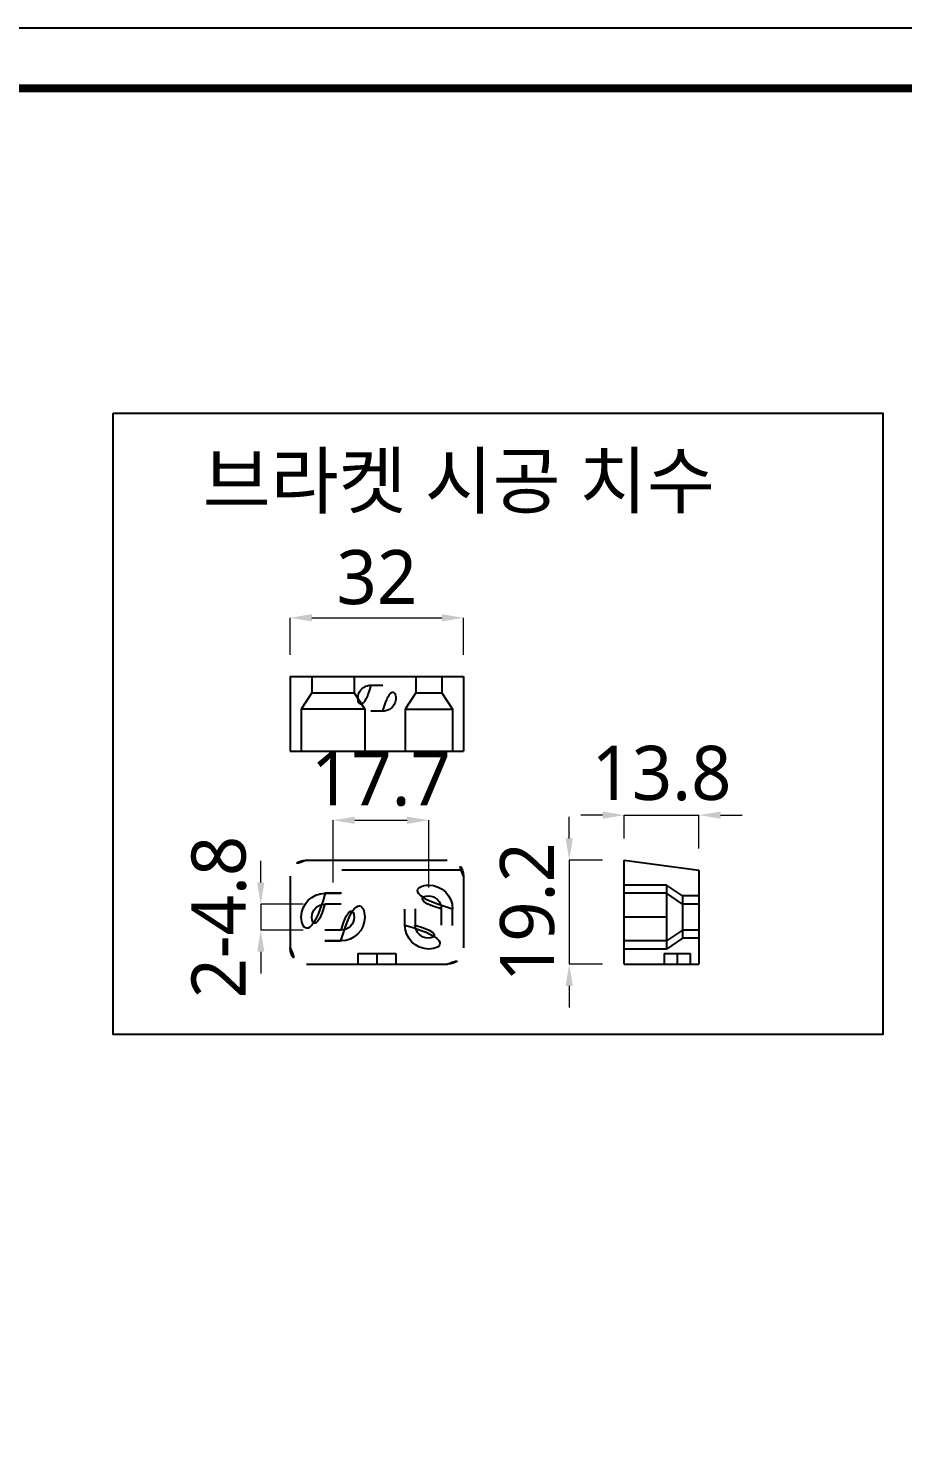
# Model space of a CAD drawing. Extents: x 16296675745 to 16296677481, y -37409619395 to -37409618123.
# Drawn here: x 16296676805.8 to 16296676967.3, y -37409618971.7 to -37409618710.2 of the extents above; entities that cross this region are included whole.
import ezdxf

# ---------------------------------------------------------------- set-up
doc = ezdxf.new("R2010")
doc.units = 0
doc.header["$LTSCALE"] = 10
doc.header["$MEASUREMENT"] = 0
doc.header["$PDMODE"] = 3
doc.header["$PDSIZE"] = -10
doc.linetypes.add('HIDDEN2', pattern=[4.7625, 3.175, -1.5875])
doc.linetypes.add('HIDDENX2', pattern=[0.75, 0.5, -0.25])
doc.layers.get('0').update_dxf_attribs({"linetype": 'CONTINUOUS'})
doc.layers.get('DEFPOINTS').update_dxf_attribs({"linetype": 'CONTINUOUS'})
doc.layers.add('1', color=7, linetype='CONTINUOUS')
doc.layers.add('BODY', color=7, linetype='CONTINUOUS')
doc.styles.add('Daelim Dimension', font='')
doc.styles.get('Daelim Dimension').set_extended_font_data('NanumGothic')
doc.dimstyles.new('DEFAULT', dxfattribs={"dimscale": 2, "dimtxt": 2, "dimasz": 2, "dimexe": 0, "dimexo": 2, "dimgap": 1, "dimtad": 1, "dimdec": 1, "dimzin": 9, "dimdsep": 46, "dimtxsty": 'Daelim Dimension', "dimcen": 0.5, "dimclrd": 252, "dimclre": 252, "dimclrt": 3, "dimadec": 1, "dimazin": 0, "dimtfac": 1, "dimtdec": 1, "dimtix": 1, "dimtmove": 0, "dimatfit": 3, "dimfxl": 1, "dimtolj": 1, "dimtzin": 1, "dimlwd": 9, "dimlwe": 9, "dimarcsym": 0})

# ---------------------------------------------------------------- blocks, each defined once
blk = doc.blocks.new('*D47')
at = {"color": 5, "lineweight": 9, "ltscale": 0.5, "transparency": 16777216}
for p, q in [((16296676854.160681, -37409618825.875793), (16296676854.160681, -37409618819.034248)), ((16296676858.160681, -37409618819.034248), (16296676882.160681, -37409618819.034248)), ((16296676886.160681, -37409618825.875793), (16296676886.160681, -37409618819.034248))]:
    blk.add_line(p, q, dxfattribs=at)
at = {"color": 5, "ltscale": 0.5, "transparency": 16777216}
for points in [[(16296676858.160681, -37409618818.367577), (16296676858.160681, -37409618819.700912), (16296676854.160681, -37409618819.034248)], [(16296676882.160681, -37409618818.367577), (16296676882.160681, -37409618819.700912), (16296676886.160681, -37409618819.034248)]]:
    blk.add_solid(points, dxfattribs=at)
at = {"layer": 'DEFPOINTS', "color": 0, "ltscale": 0.5, "transparency": 16777216}
for p in [(16296676886.160681, -37409618819.034248), (16296676854.160681, -37409618829.875793), (16296676886.160681, -37409618829.875793)]:
    blk.add_point(p, dxfattribs=at)
at = {"color": 7, "ltscale": 0.5, "transparency": 16777216, "insert": (16296676870.160681, -37409618811.583603), "char_height": 10, "attachment_point": 5, "style": 'Daelim Dimension'}
blk.add_mtext('\\A1;32', dxfattribs=at)
blk = doc.blocks.new('*D48')
at = {"color": 5, "lineweight": 9, "ltscale": 0.5, "transparency": 16777216}
for p, q in [((16296676862.06, -37409618867.9), (16296676862.06, -37409618856.42)), ((16296676866.06, -37409618856.42), (16296676875.75, -37409618856.42)), ((16296676879.75, -37409618868.81), (16296676879.75, -37409618856.42))]:
    blk.add_line(p, q, dxfattribs=at)
at = {"color": 5, "ltscale": 0.5, "transparency": 16777216}
for points in [[(16296676866.06, -37409618855.75), (16296676866.06, -37409618857.09), (16296676862.06, -37409618856.42)], [(16296676875.75, -37409618855.75), (16296676875.75, -37409618857.09), (16296676879.75, -37409618856.42)]]:
    blk.add_solid(points, dxfattribs=at)
at = {"layer": 'DEFPOINTS', "color": 0, "ltscale": 0.5, "transparency": 16777216}
for p in [(16296676879.75, -37409618856.42), (16296676862.06, -37409618871.9), (16296676879.75, -37409618872.81)]:
    blk.add_point(p, dxfattribs=at)
at = {"color": 7, "ltscale": 0.5, "transparency": 16777216, "insert": (16296676870.91, -37409618848.78), "char_height": 10, "attachment_point": 5, "style": 'Daelim Dimension'}
blk.add_mtext('\\A1;17.7', dxfattribs=at)
blk = doc.blocks.new('*D49')
at = {"color": 5, "lineweight": 9, "ltscale": 0.5, "transparency": 16777216}
for p, q in [((16296676911.84766, -37409618855.467911), (16296676907.84766, -37409618855.467911)), ((16296676915.84766, -37409618859.772552), (16296676915.84766, -37409618855.467911)), ((16296676915.84766, -37409618855.467911), (16296676929.647659, -37409618855.467911)), ((16296676929.647659, -37409618861.612549), (16296676929.647659, -37409618855.467911)), ((16296676933.647659, -37409618855.467911), (16296676937.647659, -37409618855.467911))]:
    blk.add_line(p, q, dxfattribs=at)
at = {"color": 5, "ltscale": 0.5, "transparency": 16777216}
for points in [[(16296676911.84766, -37409618854.801247), (16296676911.84766, -37409618856.134567), (16296676915.84766, -37409618855.467911)], [(16296676933.647659, -37409618854.801247), (16296676933.647659, -37409618856.134567), (16296676929.647659, -37409618855.467911)]]:
    blk.add_solid(points, dxfattribs=at)
at = {"layer": 'DEFPOINTS', "color": 0, "ltscale": 0.5, "transparency": 16777216}
for p in [(16296676929.647659, -37409618855.467911), (16296676915.84766, -37409618863.772552), (16296676929.647659, -37409618865.612549)]:
    blk.add_point(p, dxfattribs=at)
at = {"color": 7, "ltscale": 0.5, "transparency": 16777216, "insert": (16296676922.74766, -37409618847.766907), "char_height": 10, "attachment_point": 5, "style": 'Daelim Dimension'}
blk.add_mtext('\\A1;13.8', dxfattribs=at)
blk = doc.blocks.new('*D50')
at = {"color": 5, "lineweight": 9, "ltscale": 0.5, "transparency": 16777216}
for p, q in [((16296676905.692011, -37409618859.772552), (16296676905.692011, -37409618855.772552)), ((16296676911.84766, -37409618863.772552), (16296676905.692011, -37409618863.772552)), ((16296676905.692011, -37409618863.772552), (16296676905.692011, -37409618883.00367)), ((16296676911.84766, -37409618883.00367), (16296676905.692011, -37409618883.00367)), ((16296676905.692011, -37409618887.00367), (16296676905.692011, -37409618891.00367))]:
    blk.add_line(p, q, dxfattribs=at)
at = {"color": 5, "ltscale": 0.5, "transparency": 16777216}
for points in [[(16296676905.025351, -37409618859.772552), (16296676906.358681, -37409618859.772552), (16296676905.692011, -37409618863.772552)], [(16296676905.025351, -37409618887.00367), (16296676906.358681, -37409618887.00367), (16296676905.692011, -37409618883.00367)]]:
    blk.add_solid(points, dxfattribs=at)
at = {"layer": 'DEFPOINTS', "color": 0, "ltscale": 0.5, "transparency": 16777216}
for p in [(16296676915.84766, -37409618863.772552), (16296676905.692011, -37409618883.00367), (16296676915.84766, -37409618883.00367)]:
    blk.add_point(p, dxfattribs=at)
at = {"color": 7, "ltscale": 0.5, "transparency": 16777216, "insert": (16296676897.99102, -37409618873.388107), "char_height": 10, "attachment_point": 5, "rotation": 90, "style": 'Daelim Dimension'}
blk.add_mtext('\\A1;19.2', dxfattribs=at)
blk = doc.blocks.new('*D53')
at = {"color": 5, "lineweight": 9, "ltscale": 0.5, "transparency": 16777216}
for p, q in [((16296676848.70688, -37409618867.9037), (16296676848.70688, -37409618863.9037)), ((16296676856.55847, -37409618871.9037), (16296676848.70688, -37409618871.9037)), ((16296676848.70688, -37409618871.9037), (16296676848.70688, -37409618876.7037)), ((16296676856.55526, -37409618876.7037), (16296676848.70688, -37409618876.7037)), ((16296676848.70688, -37409618880.7037), (16296676848.70688, -37409618884.7037))]:
    blk.add_line(p, q, dxfattribs=at)
at = {"color": 5, "ltscale": 0.5, "transparency": 16777216}
for points in [[(16296676848.04022, -37409618867.9037), (16296676849.37355, -37409618867.9037), (16296676848.70688, -37409618871.9037)], [(16296676848.04022, -37409618880.7037), (16296676849.37355, -37409618880.7037), (16296676848.70688, -37409618876.7037)]]:
    blk.add_solid(points, dxfattribs=at)
at = {"layer": 'DEFPOINTS', "color": 0, "ltscale": 0.5, "transparency": 16777216}
for p in [(16296676860.55847, -37409618871.9037), (16296676848.70688, -37409618876.7037), (16296676860.55526, -37409618876.7037)]:
    blk.add_point(p, dxfattribs=at)
at = {"color": 7, "ltscale": 0.5, "transparency": 16777216, "insert": (16296676841.00589, -37409618874.3037), "char_height": 10, "attachment_point": 5, "rotation": 90, "style": 'Daelim Dimension'}
blk.add_mtext('\\A1;2-4.8', dxfattribs=at)

msp = doc.modelspace()

# ---------------------------------------------------------------- linework, layer by layer
at = {"ltscale": 0.5}
msp.add_lwpolyline([(16296676477.834841, -37409619187.177101), (16296677128.834841, -37409619187.177101), (16296677128.834841, -37409618710.177101), (16296676477.834841, -37409618710.177101)], close=True, dxfattribs=at)
at = {"color": 5, "linetype": 'ByBlock', "lineweight": 200, "const_width": 1.5}
msp.add_lwpolyline([(16296676488.30303, -37409619166.75238), (16296677118.30303, -37409619166.75238), (16296677118.30303, -37409618721.25238), (16296676488.30303, -37409618721.25238)], close=True, dxfattribs=at)
at = {"layer": '1'}
msp.add_lwpolyline([(16296676821.43095, -37409618781.248444), (16296676963.631599, -37409618781.248444), (16296676963.631599, -37409618896.003616), (16296676821.43095, -37409618896.003616)], close=True, dxfattribs=at)
at = {"layer": 'BODY', "lineweight": -3, "ltscale": 0.7}
for p, q in [((16296676854.160681, -37409618829.875793), (16296676854.160681, -37409618843.675797)), ((16296676886.160681, -37409618829.875793), (16296676886.160681, -37409618843.675797))]:
    msp.add_line(p, q, dxfattribs=at)
at = {"layer": 'BODY'}
for p, q in [((16296676854.160681, -37409618829.875793), (16296676886.160681, -37409618829.875793)), ((16296676854.160681, -37409618843.675797), (16296676886.160681, -37409618843.675797)), ((16296676857.160681, -37409618863.772552), (16296676883.160681, -37409618863.772552)), ((16296676929.647659, -37409618865.612549), (16296676929.647659, -37409618883.00367)), ((16296676857.160681, -37409618883.00367), (16296676883.160681, -37409618883.00367)), ((16296676915.84766, -37409618883.00367), (16296676929.647659, -37409618883.00367))]:
    msp.add_line(p, q, dxfattribs=at)
at = {"layer": 'BODY', "linetype": 'HIDDENX2', "lineweight": -3, "ltscale": 0.7}
for p, q in [((16296676858.160681, -37409618829.875801), (16296676858.160681, -37409618832.875801)), ((16296676865.96068, -37409618829.875801), (16296676865.96068, -37409618832.875801)), ((16296676877.36068, -37409618829.875801), (16296676877.36068, -37409618832.875793)), ((16296676882.160681, -37409618829.875801), (16296676882.160681, -37409618832.875793)), ((16296676856.160681, -37409618835.875801), (16296676856.160681, -37409618843.675797)), ((16296676867.96068, -37409618835.875801), (16296676867.96068, -37409618843.675797)), ((16296676875.36068, -37409618835.875793), (16296676875.36068, -37409618843.675797)), ((16296676884.160681, -37409618835.875793), (16296676884.160681, -37409618843.675797))]:
    msp.add_line(p, q, dxfattribs=at)
at = {"layer": 'BODY', "linetype": 'HIDDENX2', "ltscale": 0.7}
for p, q in [((16296676869.06068, -37409618831.4758), (16296676871.260679, -37409618831.4758)), ((16296676858.160681, -37409618832.875801), (16296676865.96068, -37409618832.875801)), ((16296676877.36068, -37409618832.875793), (16296676882.160681, -37409618832.875793)), ((16296676867.96068, -37409618835.875801), (16296676856.160681, -37409618835.875801)), ((16296676871.260679, -37409618836.275787), (16296676869.06068, -37409618836.275787)), ((16296676875.36068, -37409618835.875793), (16296676884.160681, -37409618835.875793)), ((16296676923.64764, -37409618868.403702), (16296676915.84766, -37409618868.403702)), ((16296676923.64764, -37409618868.403702), (16296676923.64764, -37409618880.203697)), ((16296676923.647659, -37409618869.903702), (16296676915.84766, -37409618869.903702)), ((16296676929.64765, -37409618870.403702), (16296676926.64764, -37409618870.403702)), ((16296676926.64764, -37409618870.403702), (16296676926.64764, -37409618878.203697)), ((16296676929.647659, -37409618871.903702), (16296676926.647659, -37409618871.903702)), ((16296676923.647659, -37409618874.303703), (16296676915.84766, -37409618874.303703)), ((16296676923.647659, -37409618878.703697), (16296676915.84766, -37409618878.703697)), ((16296676929.64765, -37409618878.203697), (16296676926.64764, -37409618878.203697)), ((16296676929.647659, -37409618876.703697), (16296676926.647659, -37409618876.703697)), ((16296676866.660681, -37409618881.00367), (16296676866.660681, -37409618883.00367)), ((16296676870.160681, -37409618881.00367), (16296676870.160681, -37409618883.00367)), ((16296676873.660681, -37409618881.00367), (16296676873.660681, -37409618883.00367)), ((16296676923.64764, -37409618880.203697), (16296676915.84766, -37409618880.203697)), ((16296676923.24766, -37409618881.00367), (16296676928.047661, -37409618881.00367))]:
    msp.add_line(p, q, dxfattribs=at)
at = {"layer": 'BODY', "linetype": 'HIDDENX2'}
for p, q in [((16296676858.160681, -37409618832.875801), (16296676856.160681, -37409618835.875801)), ((16296676865.96068, -37409618832.875801), (16296676867.96068, -37409618835.875801)), ((16296676877.36068, -37409618832.875793), (16296676875.36068, -37409618835.875793)), ((16296676882.160681, -37409618832.875793), (16296676884.160681, -37409618835.875793)), ((16296676926.64764, -37409618870.403702), (16296676923.64764, -37409618868.403702)), ((16296676926.647659, -37409618871.903702), (16296676923.647659, -37409618869.903702)), ((16296676926.64764, -37409618878.203697), (16296676923.64764, -37409618880.203697)), ((16296676926.647659, -37409618876.703697), (16296676923.647659, -37409618878.703697)), ((16296676866.660681, -37409618881.00367), (16296676873.660681, -37409618881.00367)), ((16296676923.24766, -37409618881.00367), (16296676923.24766, -37409618883.00367)), ((16296676925.647659, -37409618881.00367), (16296676925.647659, -37409618883.00367)), ((16296676928.047661, -37409618881.00367), (16296676928.047661, -37409618883.00367))]:
    msp.add_line(p, q, dxfattribs=at)
at = {"layer": 'BODY', "linetype": 'HIDDEN2', "ltscale": 0.7}
msp.add_line((16296676885.92733, -37409618865.612549), (16296676854.39402, -37409618865.612549), dxfattribs=at)
at = {"layer": 'BODY', "ltscale": 0.7}
for p, q in [((16296676915.84766, -37409618863.772552), (16296676929.647659, -37409618865.612549)), ((16296676915.84766, -37409618883.00367), (16296676915.84766, -37409618863.772552)), ((16296676854.160681, -37409618866.772552), (16296676854.160681, -37409618880.00367)), ((16296676886.160681, -37409618866.772552), (16296676886.160681, -37409618880.00367)), ((16296676860.52372, -37409618869.903702), (16296676863.52372, -37409618869.903702)), ((16296676863.59763, -37409618869.903702), (16296676860.59763, -37409618869.903702)), ((16296676863.56068, -37409618871.903702), (16296676860.56068, -37409618871.903702)), ((16296676875.34709, -37409618875.83017), (16296676875.34709, -37409618872.83017)), ((16296676877.260679, -37409618872.775993), (16296676877.260679, -37409618875.775993)), ((16296676882.06068, -37409618872.775993), (16296676882.06068, -37409618875.775993)), ((16296676884.160681, -37409618875.83017), (16296676884.160681, -37409618872.83017)), ((16296676863.56068, -37409618876.703697), (16296676860.56068, -37409618876.703697)), ((16296676863.56068, -37409618878.703697), (16296676860.56068, -37409618878.703697)), ((16296676860.56068, -37409618878.703697), (16296676863.56068, -37409618878.703697))]:
    msp.add_line(p, q, dxfattribs=at)
at = {"layer": 'BODY', "linetype": 'HIDDENX2', "ltscale": 0.7}
for centre, start, end in [((16296676869.06068, -37409618833.875793), 90, 270), ((16296676871.260679, -37409618833.875793), 270, 90)]:
    msp.add_arc(centre, 2.4, start, end, dxfattribs=at)
at = {"layer": 'BODY'}
for centre, radius, start, end in [((16296676857.160681, -37409618866.772552), 3, 90, 180), ((16296676883.160681, -37409618866.772552), 3, 0, 90), ((16296676879.75388, -37409618872.809868), 4.406793, 0, 180), ((16296676860.59763, -37409618874.303703), 4.4, 90, 270), ((16296676863.52372, -37409618874.303703), 4.4, 270, 90), ((16296676879.75388, -37409618875.796288), 4.406793, 180, 0), ((16296676857.160681, -37409618880.00367), 3, 180, 270), ((16296676883.160681, -37409618880.00367), 3, 270, 0)]:
    msp.add_arc(centre, radius, start, end, dxfattribs=at)
at = {"layer": 'BODY', "ltscale": 0.7}
for centre, start, end in [((16296676879.660681, -37409618872.775993), 0, 180), ((16296676860.56068, -37409618874.303703), 90, 270), ((16296676863.56068, -37409618874.303703), 270, 90), ((16296676879.660681, -37409618875.775993), 180, 0)]:
    msp.add_arc(centre, 2.4, start, end, dxfattribs=at)
at = {"layer": 'BODY'}
msp.add_open_spline([(16296676871.33494, -37409618883.003647), (16296676871.33494, -37409618883.003647), (16296676871.33494, -37409618883.00367)], degree=2, dxfattribs=at)

# ---------------------------------------------------------------- texts
at = {"ltscale": 0.5, "insert": (16296676837.98008, -37409618788.700417), "char_height": 10, "attachment_point": 1, "style": 'Daelim Dimension'}
msp.add_mtext('브라켓 시공 치수', dxfattribs=at)

# ---------------------------------------------------------------- dimensions: what is measured, and where the dimension line sits
at = {"ltscale": 0.5}
for base, p1, p2, picture, middle in [((16296676886.160681, -37409618819.034248), (16296676854.160681, -37409618829.875793), (16296676886.160681, -37409618829.875793), '*D47', (16296676870.160681, -37409618811.583603)), ((16296676929.647659, -37409618855.467911), (16296676915.84766, -37409618863.772552), (16296676929.647659, -37409618865.612549), '*D49', (16296676922.74766, -37409618847.766907))]:
    dim = msp.add_linear_dim(base=base, p1=p1, p2=p2, dimstyle='DEFAULT', override={"dimtxt": 5, "dimclrd": 5, "dimclre": 5, "dimclrt": 7}, dxfattribs=at)
    dim.commit()
    dim.dimension.update_dxf_attribs({"geometry": picture, "text_midpoint": middle})
dim = msp.add_linear_dim(base=(16296676879.75388, -37409618856.420677), p1=(16296676862.06068, -37409618871.903702), p2=(16296676879.75388, -37409618872.809868), dimstyle='DEFAULT', override={"dimtxt": 5, "dimclrd": 5, "dimclre": 5, "dimclrt": 7}, dxfattribs=at)
dim.commit()
dim.dimension.update_dxf_attribs({"geometry": '*D48', "text_midpoint": (16296676870.90728, -37409618856.420677), "dimtype": 160})
dim = msp.add_linear_dim(base=(16296676905.692011, -37409618883.00367), p1=(16296676915.84766, -37409618863.772552), p2=(16296676915.84766, -37409618883.00367), angle=90, dimstyle='DEFAULT', override={"dimtxt": 5, "dimclrd": 5, "dimclre": 5, "dimclrt": 7}, dxfattribs=at)
dim.commit()
dim.dimension.update_dxf_attribs({"geometry": '*D50', "text_midpoint": (16296676897.99102, -37409618873.388107)})
dim = msp.add_linear_dim(base=(16296676848.706881, -37409618876.703697), p1=(16296676860.55847, -37409618871.903702), p2=(16296676860.55526, -37409618876.703697), angle=90, text='2-<>', dimstyle='DEFAULT', override={"dimtxt": 5, "dimclrd": 5, "dimclre": 5, "dimclrt": 7}, dxfattribs=at)
dim.commit()
dim.dimension.update_dxf_attribs({"geometry": '*D53', "text_midpoint": (16296676841.00589, -37409618874.303703)})

doc.saveas('drawing.dxf')
